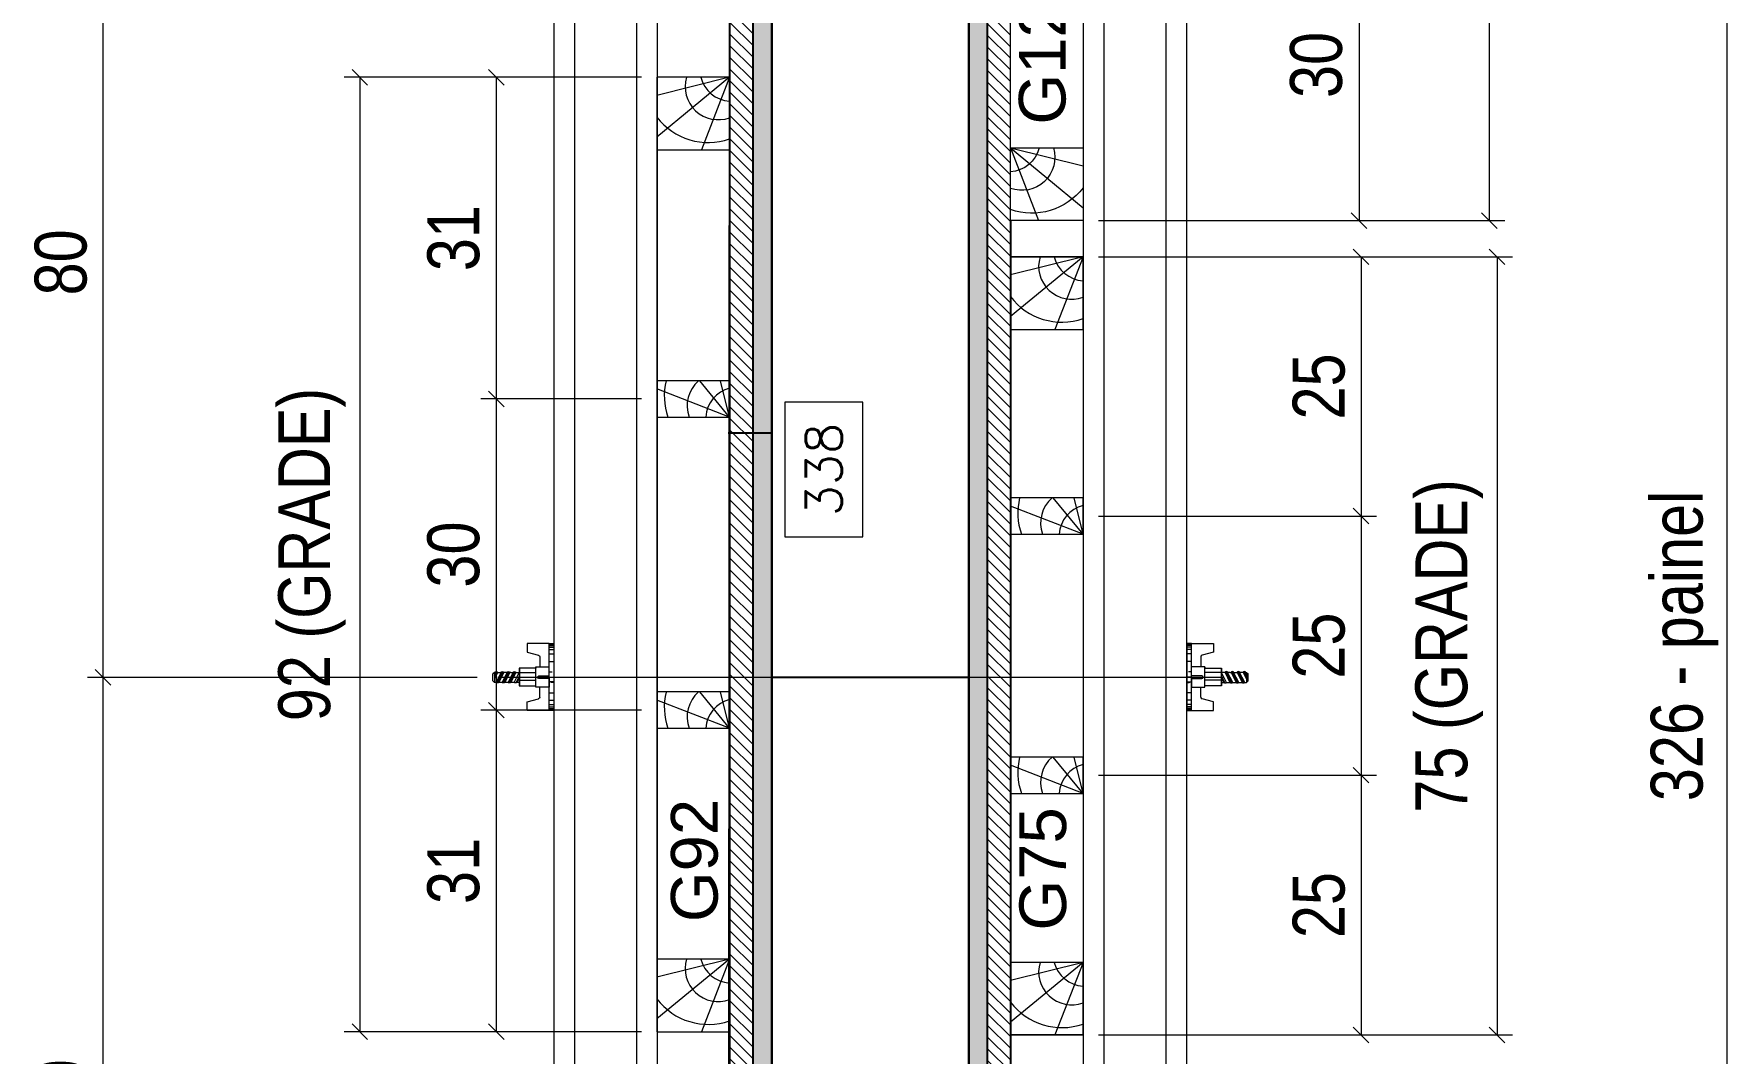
# Model space of a CAD drawing. Extents: x 2949 to 9203, y -16089 to 12527.
# Drawn here: x 3099.9 to 3350.8, y 9717.3 to 9868.4 of the extents above; entities that cross this region are included whole.
import ezdxf
from ezdxf.enums import TextEntityAlignment as Align

# ---------------------------------------------------------------- set-up
doc = ezdxf.new("R2010")
doc.units = 0
for name, color, linetype, lineweight in [('CONCRETO', 251, 'Continuous', 25), ('Hachura', 251, 'Continuous', 9), ('Madeira', 126, 'Continuous', 18), ('Perfil Metálico', 224, 'Continuous', 18), ('Sarr 2.2x7', 40, 'Continuous', 9), ('Texto Seção', 7, 'Continuous', 15)]:
    doc.layers.add(name, color=color, linetype=linetype, lineweight=lineweight)
for name, color, linetype in [('COTA', 241, 'Continuous'), ('Painéis', 200, 'Continuous'), ('TEXTO_GERAL', 7, 'Continuous')]:
    doc.layers.add(name, color=color, linetype=linetype)
doc.styles.add('COTA TECNICA 2X', font='techl___.ttf', dxfattribs={"height": 10})
doc.styles.add('ROMANS', font='romans.shx')
doc.styles.add('SANSSERIF', font='sas_____.pfb')
doc.dimstyles.new('Cota Seção interna', dxfattribs={"dimtxt": 7, "dimasz": 6, "dimexe": 0.18, "dimexo": 2, "dimgap": -4, "dimtad": 3, "dimdec": 1, "dimlfac": 0.5, "dimzin": 12, "dimdsep": 46, "dimtxsty": 'ROMANS', "dimblk": 'ARCHTICK', "dimcen": 0.09, "dimse1": 1, "dimse2": 1, "dimsd1": 1, "dimsd2": 1, "dimclrd": 180, "dimclre": 5, "dimclrt": 1, "dimadec": 0, "dimazin": 3, "dimtfac": 1, "dimtdec": 1, "dimtofl": 0, "dimtmove": 0, "dimatfit": 3, "dimldrblk": 'ARCHTICK', "dimfxl": 1, "dimtolj": 1, "dimtzin": 0, "dimarcsym": 0})
doc.dimstyles.new('SECAO PILAR', dxfattribs={"dimtxt": 10, "dimasz": 3, "dimexe": 3, "dimexo": 3, "dimgap": 3, "dimtad": 1, "dimdec": 1, "dimlfac": 0.5, "dimzin": 12, "dimdsep": 46, "dimtxsty": 'COTA TECNICA 2X', "dimblk1": 'OBLIQUE', "dimblk2": 'OBLIQUE', "dimsah": 1, "dimcen": 0.9, "dimclrd": 256, "dimclre": 256, "dimclrt": 256, "dimadec": 1, "dimazin": 3, "dimtfac": 1, "dimtdec": 1, "dimtmove": 0, "dimatfit": 3, "dimfxl": 1, "dimtolj": 1, "dimtzin": 12, "dimarcsym": 0})
pattern_1 = [(315, (151466.5795, 22165.8904), (1.12253202, 1.12253202), [])]

# ---------------------------------------------------------------- blocks, each defined once
blk = doc.blocks.new('*D10')
at = {"layer": 'COTA', "color": 180, "lineweight": -2, "transparency": 16777216}
for p, q in [((128580.3, 31195.84), (128565.3, 31195.84)), ((128565.3, 31195.84), (128565.3, 31169.84)), ((128580.3, 31169.84), (128580.3, 31195.84)), ((128565.3, 31169.84), (128580.3, 31169.84))]:
    blk.add_line(p, q, dxfattribs=at)
at = {"layer": 'Defpoints', "color": 0, "transparency": 16777216}
for p in [(128562.77, 31520.84), (128584.3, 31520.84), (128562.77, 30844.84)]:
    blk.add_point(p, dxfattribs=at)
at = {"layer": 'COTA', "color": 1, "transparency": 16777216, "insert": (128572.8, 31182.84), "char_height": 7, "attachment_point": 5, "rotation": 90, "style": 'ROMANS'}
blk.add_mtext('\\A1;338', dxfattribs=at)
blk = doc.blocks.new('_ArchTick')
at = {"color": 0, "linetype": 'ByBlock', "const_width": 0.15}
blk.add_lwpolyline([(-0.5, -0.5), (0.5, 0.5)], dxfattribs=at)
blk = doc.blocks.new('PONTALETE')
at = {"layer": 'Madeira'}
for q in [(2.71, 7), (7, 5.76), (7, 1.74)]:
    blk.add_line((0, 0), q, dxfattribs=at)
blk.add_lwpolyline([(0, 0), (7, 0), (7, 7), (0, 7)], close=True, dxfattribs=at)
for centre, radius, start, end in [((2.04, 0.06), 6.23, 37.2818, 109.0913), ((1.09, 0.9), 3.19, 343.603, 109.9847), ((-0.21, -0.78), 3.09, 14.6322, 86.0383)]:
    blk.add_arc(centre, radius, start, end, dxfattribs=at)
blk = doc.blocks.new('MEIO PONTALETE')
at = {"layer": 'Madeira'}
for q in [(2.71, 7), (3.5, 2.88), (3.5, 0.87)]:
    blk.add_line((0, 0), q, dxfattribs=at)
blk.add_lwpolyline([(0, 0), (3.5, 0), (3.5, 7), (0, 7)], close=True, dxfattribs=at)
for centre, radius, start, end in [((2.04, 0.06), 6.23, 76.4499, 109.0913), ((1.09, 0.9), 3.19, 40.9063, 109.9847), ((-0.21, -0.78), 3.09, 14.6322, 86.0383)]:
    blk.add_arc(centre, radius, start, end, dxfattribs=at)
blk = doc.blocks.new('_Oblique')
at = {"color": 0, "linetype": 'ByBlock', "lineweight": -2}
blk.add_line((-0.5, -0.5), (0.5, 0.5), dxfattribs=at)
blk = doc.blocks.new('*D16')
at = {"layer": 'COTA', "lineweight": -2, "transparency": 16777216}
for p, q in [((128625.77, 31223.84), (128679.36, 31223.84)), ((128676.36, 31223.84), (128676.36, 31173.88)), ((128625.77, 31173.88), (128679.36, 31173.88))]:
    blk.add_line(p, q, dxfattribs=at)
at = {"layer": 'Defpoints', "color": 0, "transparency": 16777216}
for p in [(128622.77, 31223.84), (128622.77, 31173.88), (128676.36, 31173.88)]:
    blk.add_point(p, dxfattribs=at)
at = {"layer": 'COTA', "lineweight": -2, "transparency": 16777216, "xscale": 3, "yscale": 3, "zscale": 3}
for p, rotation in [((128676.36, 31223.84), 90), ((128676.36, 31173.88), 270)]:
    blk.add_blockref('_Oblique', p, dxfattribs=dict(at, rotation=rotation))
at = {"layer": 'COTA', "transparency": 16777216, "insert": (128668.25, 31198.86), "char_height": 10, "attachment_point": 5, "rotation": 90, "style": 'COTA TECNICA 2X'}
blk.add_mtext('\\A1;25', dxfattribs=at)
blk = doc.blocks.new('*D17')
at = {"layer": 'COTA', "lineweight": -2, "transparency": 16777216}
for p, q in [((128625.77, 31173.88), (128679.36, 31173.88)), ((128676.36, 31173.88), (128676.36, 31123.92)), ((128625.77, 31123.92), (128679.36, 31123.92))]:
    blk.add_line(p, q, dxfattribs=at)
at = {"layer": 'Defpoints', "color": 0, "transparency": 16777216}
for p in [(128622.77, 31173.88), (128622.77, 31123.92), (128676.36, 31123.92)]:
    blk.add_point(p, dxfattribs=at)
at = {"layer": 'COTA', "lineweight": -2, "transparency": 16777216, "xscale": 3, "yscale": 3, "zscale": 3}
for p, rotation in [((128676.36, 31173.88), 90), ((128676.36, 31123.92), 270)]:
    blk.add_blockref('_Oblique', p, dxfattribs=dict(at, rotation=rotation))
at = {"layer": 'COTA', "transparency": 16777216, "insert": (128668.25, 31148.9), "char_height": 10, "attachment_point": 5, "rotation": 90, "style": 'COTA TECNICA 2X'}
blk.add_mtext('\\A1;25', dxfattribs=at)
blk = doc.blocks.new('*D18')
at = {"layer": 'COTA', "lineweight": -2, "transparency": 16777216}
for p, q in [((128625.77, 31123.92), (128679.36, 31123.92)), ((128676.36, 31123.92), (128676.36, 31073.84)), ((128625.77, 31073.84), (128679.36, 31073.84))]:
    blk.add_line(p, q, dxfattribs=at)
at = {"layer": 'Defpoints', "color": 0, "transparency": 16777216}
for p in [(128622.77, 31123.92), (128622.77, 31073.84), (128676.36, 31073.84)]:
    blk.add_point(p, dxfattribs=at)
at = {"layer": 'COTA', "lineweight": -2, "transparency": 16777216, "xscale": 3, "yscale": 3, "zscale": 3}
for p, rotation in [((128676.36, 31123.92), 90), ((128676.36, 31073.84), 270)]:
    blk.add_blockref('_Oblique', p, dxfattribs=dict(at, rotation=rotation))
at = {"layer": 'COTA', "transparency": 16777216, "insert": (128668.25, 31098.88), "char_height": 10, "attachment_point": 5, "rotation": 90, "style": 'COTA TECNICA 2X'}
blk.add_mtext('\\A1;25', dxfattribs=at)
blk = doc.blocks.new('*D19')
at = {"layer": 'COTA', "lineweight": -2, "transparency": 16777216}
for p, q in [((128625.77, 31223.84), (128705.56, 31223.84)), ((128702.56, 31223.84), (128702.56, 31073.84)), ((128625.77, 31073.84), (128705.56, 31073.84))]:
    blk.add_line(p, q, dxfattribs=at)
at = {"layer": 'Defpoints', "color": 0, "transparency": 16777216}
for p in [(128622.77, 31223.84), (128622.77, 31073.84), (128702.56, 31073.84)]:
    blk.add_point(p, dxfattribs=at)
at = {"layer": 'COTA', "lineweight": -2, "transparency": 16777216, "xscale": 3, "yscale": 3, "zscale": 3}
for p, rotation in [((128702.56, 31223.84), 90), ((128702.56, 31073.84), 270)]:
    blk.add_blockref('_Oblique', p, dxfattribs=dict(at, rotation=rotation))
at = {"layer": 'COTA', "transparency": 16777216, "insert": (128693.33, 31148.84), "char_height": 10, "attachment_point": 5, "rotation": 90, "style": 'COTA TECNICA 2X'}
blk.add_mtext('\\A1;75 (GRADE)', dxfattribs=at)
blk = doc.blocks.new('*D27')
at = {"layer": 'COTA', "linetype": 'ByBlock', "lineweight": -2, "transparency": 16777216}
for p, q in [((128625.77, 31290.84), (128678.96, 31290.84)), ((128675.96, 31290.84), (128675.96, 31230.84)), ((128625.77, 31230.84), (128678.96, 31230.84))]:
    blk.add_line(p, q, dxfattribs=at)
at = {"layer": 'Defpoints', "color": 0, "linetype": 'ByBlock', "transparency": 16777216}
for p in [(128622.77, 31290.84), (128622.77, 31230.84), (128675.96, 31230.84)]:
    blk.add_point(p, dxfattribs=at)
at = {"layer": 'COTA', "linetype": 'ByBlock', "lineweight": -2, "transparency": 16777216, "xscale": 3, "yscale": 3, "zscale": 3}
for p, rotation in [((128675.96, 31290.84), 90), ((128675.96, 31230.84), 270)]:
    blk.add_blockref('_Oblique', p, dxfattribs=dict(at, rotation=rotation))
at = {"layer": 'COTA', "linetype": 'ByBlock', "transparency": 16777216, "insert": (128667.74, 31260.84), "char_height": 10, "attachment_point": 5, "rotation": 90, "style": 'COTA TECNICA 2X'}
blk.add_mtext('\\A1;30', dxfattribs=at)
blk = doc.blocks.new('*D28')
at = {"layer": 'COTA', "lineweight": -2, "transparency": 16777216}
for p, q in [((128625.77, 31474.84), (128704.06, 31474.84)), ((128701.06, 31474.84), (128701.06, 31230.84)), ((128625.77, 31230.84), (128704.06, 31230.84))]:
    blk.add_line(p, q, dxfattribs=at)
at = {"layer": 'Defpoints', "color": 0, "transparency": 16777216}
for p in [(128622.77, 31474.84), (128622.77, 31230.84), (128701.06, 31230.84)]:
    blk.add_point(p, dxfattribs=at)
at = {"layer": 'COTA', "lineweight": -2, "transparency": 16777216, "xscale": 3, "yscale": 3, "zscale": 3}
for p, rotation in [((128701.06, 31474.84), 90), ((128701.06, 31230.84), 270)]:
    blk.add_blockref('_Oblique', p, dxfattribs=dict(at, rotation=rotation))
at = {"layer": 'COTA', "transparency": 16777216, "insert": (128691.83, 31352.84), "char_height": 10, "attachment_point": 5, "rotation": 90, "style": 'COTA TECNICA 2X'}
blk.add_mtext('\\A1;122 (GRADE)', dxfattribs=at)
blk = doc.blocks.new('*D94')
at = {"layer": 'COTA', "linetype": 'ByBlock', "lineweight": -2, "transparency": 16777216}
for p, q in [((128537.63, 31258.46), (128506.66, 31258.46)), ((128509.66, 31258.46), (128509.66, 31196.46)), ((128537.63, 31196.46), (128506.66, 31196.46))]:
    blk.add_line(p, q, dxfattribs=at)
at = {"layer": 'Defpoints', "color": 0, "linetype": 'ByBlock', "transparency": 16777216}
for p in [(128540.63, 31258.46), (128509.66, 31196.46), (128540.63, 31196.46)]:
    blk.add_point(p, dxfattribs=at)
at = {"layer": 'COTA', "linetype": 'ByBlock', "lineweight": -2, "transparency": 16777216, "xscale": 3, "yscale": 3, "zscale": 3}
for p, rotation in [((128509.66, 31258.46), 90), ((128509.66, 31196.46), 270)]:
    blk.add_blockref('_Oblique', p, dxfattribs=dict(at, rotation=rotation))
at = {"layer": 'COTA', "linetype": 'ByBlock', "transparency": 16777216, "insert": (128501.44, 31227.46), "char_height": 10, "attachment_point": 5, "rotation": 90, "style": 'COTA TECNICA 2X'}
blk.add_mtext('\\A1;31', dxfattribs=at)
blk = doc.blocks.new('*D40')
at = {"layer": 'COTA', "linetype": 'ByBlock', "lineweight": -2, "transparency": 16777216}
for p, q in [((128537.63, 31196.46), (128506.66, 31196.46)), ((128509.66, 31196.46), (128509.66, 31136.46)), ((128537.63, 31136.46), (128506.66, 31136.46))]:
    blk.add_line(p, q, dxfattribs=at)
at = {"layer": 'Defpoints', "color": 0, "linetype": 'ByBlock', "transparency": 16777216}
for p in [(128540.63, 31196.46), (128509.66, 31136.46), (128540.63, 31136.46)]:
    blk.add_point(p, dxfattribs=at)
at = {"layer": 'COTA', "linetype": 'ByBlock', "lineweight": -2, "transparency": 16777216, "xscale": 3, "yscale": 3, "zscale": 3}
for p, rotation in [((128509.66, 31196.46), 90), ((128509.66, 31136.46), 270)]:
    blk.add_blockref('_Oblique', p, dxfattribs=dict(at, rotation=rotation))
at = {"layer": 'COTA', "linetype": 'ByBlock', "transparency": 16777216, "insert": (128501.44, 31166.46), "char_height": 10, "attachment_point": 5, "rotation": 90, "style": 'COTA TECNICA 2X'}
blk.add_mtext('\\A1;30', dxfattribs=at)
blk = doc.blocks.new('*D96')
at = {"layer": 'COTA', "linetype": 'ByBlock', "lineweight": -2, "transparency": 16777216}
for p, q in [((128537.63, 31136.46), (128506.66, 31136.46)), ((128509.66, 31136.46), (128509.66, 31074.46)), ((128537.63, 31074.46), (128506.66, 31074.46))]:
    blk.add_line(p, q, dxfattribs=at)
at = {"layer": 'Defpoints', "color": 0, "linetype": 'ByBlock', "transparency": 16777216}
for p in [(128540.63, 31136.46), (128509.66, 31074.46), (128540.63, 31074.46)]:
    blk.add_point(p, dxfattribs=at)
at = {"layer": 'COTA', "linetype": 'ByBlock', "lineweight": -2, "transparency": 16777216, "xscale": 3, "yscale": 3, "zscale": 3}
for p, rotation in [((128509.66, 31136.46), 90), ((128509.66, 31074.46), 270)]:
    blk.add_blockref('_Oblique', p, dxfattribs=dict(at, rotation=rotation))
at = {"layer": 'COTA', "linetype": 'ByBlock', "transparency": 16777216, "insert": (128501.44, 31105.46), "char_height": 10, "attachment_point": 5, "rotation": 90, "style": 'COTA TECNICA 2X'}
blk.add_mtext('\\A1;31', dxfattribs=at)
blk = doc.blocks.new('*D95')
at = {"layer": 'COTA', "lineweight": -2, "transparency": 16777216}
for p, q in [((128537.63, 31258.46), (128480.37, 31258.46)), ((128483.37, 31258.46), (128483.37, 31074.46)), ((128537.63, 31074.46), (128480.37, 31074.46))]:
    blk.add_line(p, q, dxfattribs=at)
at = {"layer": 'Defpoints', "color": 0, "transparency": 16777216}
for p in [(128540.63, 31258.46), (128483.37, 31074.46), (128540.63, 31074.46)]:
    blk.add_point(p, dxfattribs=at)
at = {"layer": 'COTA', "lineweight": -2, "transparency": 16777216, "xscale": 3, "yscale": 3, "zscale": 3}
for p, rotation in [((128483.37, 31258.46), 90), ((128483.37, 31074.46), 270)]:
    blk.add_blockref('_Oblique', p, dxfattribs=dict(at, rotation=rotation))
at = {"layer": 'COTA', "transparency": 16777216, "insert": (128474.14, 31166.46), "char_height": 10, "attachment_point": 5, "rotation": 90, "style": 'COTA TECNICA 2X'}
blk.add_mtext('\\A1;92 (GRADE)', dxfattribs=at)
blk = doc.blocks.new('C')
at = {"layer": 'Hachura', "color": 0}
for p, q in [((0, 3.22), (0, -3.22)), ((0.45, 3.22), (0, 3.22)), ((0.46, 3.16), (0, 3.16)), ((0.46, 3.05), (0, 3.05)), ((0.46, 2.88), (0, 2.88)), ((0, 2.75), (0, -1.16)), ((0.46, 2.65), (0, 2.65)), ((0.46, 2.23), (0, 2.23)), ((0.45, -3.23), (0.45, 3.22)), ((0.45, 3.22), (2.58, 3.22)), ((1.35, 1.94), (1.35, 0.96)), ((2.58, 2.39), (1.47, 2.09)), ((2.58, 3.22), (2.58, 2.39)), ((0.46, 1.51), (0, 1.51)), ((0.39, 0.49), (0.17, 0.49)), ((1.74, 0.97), (0.45, 0.97)), ((1.45, 0.1), (0.45, 0.1)), ((1.74, -0.97), (1.74, 0.97)), ((1.74, 0.97), (1.74, 0.84)), ((1.74, 0.97), (1.74, 0.84)), ((1.74, 0.84), (3.35, 0.84)), ((3.35, 0.45), (1.74, 0.45)), ((3.32, 0.84), (3.32, -0.84)), ((3.35, 0.84), (3.35, -0.84)), ((3.68, 0.45), (3.35, 0.45)), ((3.84, -0.52), (3.35, 0.45)), ((3.35, 0.06), (3.67, -0.57)), ((3.68, 0.45), (4.16, -0.52)), ((3.72, 0.5), (4.25, -0.57)), ((4.37, -0.55), (3.83, 0.53)), ((4.15, 0.45), (3.93, 0.45)), ((4.42, -0.52), (3.93, 0.45)), ((4.15, 0.45), (4.26, 0.45)), ((4.26, 0.45), (4.74, -0.52)), ((4.3, 0.5), (4.83, -0.57)), ((4.95, -0.55), (4.41, 0.53)), ((4.51, 0.45), (4.84, 0.45)), ((5, -0.52), (4.51, 0.45)), ((4.84, 0.45), (5.32, -0.52)), ((4.88, 0.5), (5.41, -0.57)), ((5.53, -0.55), (4.99, 0.53)), ((5.58, -0.52), (5.09, 0.45)), ((5.42, 0.45), (5.09, 0.45)), ((5.58, -0.52), (5.09, 0.45)), ((5.42, 0.45), (5.74, -0.19)), ((5.46, 0.5), (5.74, -0.07)), ((5.74, 0.19), (5.57, 0.53)), ((5.74, 0.32), (5.68, 0.45)), ((5.68, 0.45), (5.74, 0.45)), ((5.74, 0.45), (5.9, 0.29)), ((5.74, 0.45), (5.74, -0.52)), ((5.9, -0.36), (5.9, 0.29)), ((0.45, 0), (0, 0)), ((0.46, -1.52), (0, -1.52)), ((0.08, -0.48), (0.29, -0.48)), ((0.29, -0.48), (0.4, -0.48)), ((0.45, 0), (0.45, -0.97)), ((0.45, -0.16), (1.45, -0.16)), ((0.45, -0.65), (0.45, -0.32)), ((0.45, -3.23), (0.45, -0.65)), ((0.45, -0.97), (1.74, -0.97)), ((1.35, -1.94), (1.35, -0.97)), ((3.35, -0.32), (1.74, -0.32)), ((3.35, -0.84), (1.74, -0.84)), ((3.35, -0.07), (3.58, -0.52)), ((3.35, -0.52), (3.58, -0.52)), ((3.84, -0.52), (4.16, -0.52)), ((4.42, -0.52), (4.74, -0.52)), ((4.63, -0.52), (4.74, -0.52)), ((5, -0.52), (5.32, -0.52)), ((5.58, -0.52), (5.74, -0.52)), ((5.74, -0.52), (5.9, -0.36)), ((5.74, -0.52), (5.74, -0.52)), ((0.46, -2.23), (0, -2.23)), ((0.46, -2.65), (0, -2.65)), ((0.46, -2.88), (0, -2.88)), ((0.46, -3.05), (0, -3.05)), ((0.46, -3.16), (0, -3.16)), ((0, -3.22), (2.57, -3.22)), ((2.58, -2.39), (1.47, -2.1)), ((2.58, -3.23), (2.58, -2.39))]:
    blk.add_line(p, q, dxfattribs=at)
for centre, radius, start, end in [((1.52, 1.94), 0.161, 104.7436, 180), ((1.44, -0.03), 0.129, 272.695, 87.305), ((3.81, 0.39), 0.143, 25.5688, 154.4312), ((4.39, 0.39), 0.143, 25.5688, 154.4312), ((4.97, 0.39), 0.143, 25.5688, 154.4312), ((5.55, 0.39), 0.143, 25.5688, 154.4312), ((0.17, -0.37), 0.174, 221.744, 317.8592), ((3.71, -0.4), 0.174, 222.1408, 318.256), ((4.29, -0.4), 0.174, 222.1408, 318.256), ((4.87, -0.4), 0.174, 222.1408, 318.256), ((5.45, -0.4), 0.174, 222.1408, 318.256), ((5.61, -0.4), 0.174, 317.8592, 318.256), ((1.52, -1.94), 0.161, 180, 255.2564)]:
    blk.add_arc(centre, radius, start, end, dxfattribs=at)
blk = doc.blocks.new('*D45')
at = {"layer": 'COTA', "lineweight": -2, "transparency": 16777216}
for p, q in [((128505.97, 31142.78), (128430.87, 31142.78)), ((128433.87, 30982.78), (128433.87, 31142.78)), ((128505.97, 30982.78), (128430.87, 30982.78))]:
    blk.add_line(p, q, dxfattribs=at)
at = {"layer": 'Defpoints', "color": 0, "transparency": 16777216}
for p in [(128433.87, 31142.78), (128508.97, 31142.78), (128508.97, 30982.78)]:
    blk.add_point(p, dxfattribs=at)
at = {"layer": 'COTA', "lineweight": -2, "transparency": 16777216, "xscale": 3, "yscale": 3, "zscale": 3}
for p, rotation in [((128433.87, 31142.78), 90), ((128433.87, 30982.78), 270)]:
    blk.add_blockref('_Oblique', p, dxfattribs=dict(at, rotation=rotation))
at = {"layer": 'COTA', "transparency": 16777216, "insert": (128425.75, 31062.78), "char_height": 10, "attachment_point": 5, "rotation": 90, "style": 'COTA TECNICA 2X'}
blk.add_mtext('\\A1;80', dxfattribs=at)
blk = doc.blocks.new('*D46')
at = {"layer": 'COTA', "lineweight": -2, "transparency": 16777216}
for p, q in [((128505.97, 31302.78), (128430.87, 31302.78)), ((128433.87, 31142.78), (128433.87, 31302.78)), ((128505.97, 31142.78), (128430.87, 31142.78))]:
    blk.add_line(p, q, dxfattribs=at)
at = {"layer": 'Defpoints', "color": 0, "transparency": 16777216}
for p in [(128433.87, 31302.78), (128508.97, 31302.78), (128508.97, 31142.78)]:
    blk.add_point(p, dxfattribs=at)
at = {"layer": 'COTA', "lineweight": -2, "transparency": 16777216, "xscale": 3, "yscale": 3, "zscale": 3}
for p, rotation in [((128433.87, 31302.78), 90), ((128433.87, 31142.78), 270)]:
    blk.add_blockref('_Oblique', p, dxfattribs=dict(at, rotation=rotation))
at = {"layer": 'COTA', "transparency": 16777216, "insert": (128425.75, 31222.78), "char_height": 10, "attachment_point": 5, "rotation": 90, "style": 'COTA TECNICA 2X'}
blk.add_mtext('\\A1;80', dxfattribs=at)
blk = doc.blocks.new('*D49')
at = {"layer": 'COTA', "lineweight": -2, "transparency": 16777216}
for p, q in [((128611.77, 31474.84), (128749.92, 31474.84)), ((128746.92, 30822.84), (128746.92, 31474.84)), ((128611.77, 30822.84), (128749.92, 30822.84))]:
    blk.add_line(p, q, dxfattribs=at)
at = {"layer": 'Defpoints', "color": 0, "transparency": 16777216}
for p in [(128608.77, 31474.84), (128746.92, 31474.84), (128608.77, 30822.84)]:
    blk.add_point(p, dxfattribs=at)
at = {"layer": 'COTA', "lineweight": -2, "transparency": 16777216, "xscale": 3, "yscale": 3, "zscale": 3}
for p, rotation in [((128746.92, 31474.84), 90), ((128746.92, 30822.84), 270)]:
    blk.add_blockref('_Oblique', p, dxfattribs=dict(at, rotation=rotation))
at = {"layer": 'COTA', "transparency": 16777216, "insert": (128738.7, 31148.84), "char_height": 10, "attachment_point": 5, "rotation": 90, "style": 'COTA TECNICA 2X'}
blk.add_mtext('\\A1;326 - painel', dxfattribs=at)
blk = doc.blocks.new('secao')
at = {"layer": 'Hachura'}
h = blk.add_hatch(dxfattribs=at)
h.set_pattern_fill('ANSI31', color=256, scale=0.5, angle=270, style=0)
h.set_pattern_definition(pattern_1)
h.paths.add_polyline_path([(128559.17, 31520.84), (128554.77, 31520.84), (128554.77, 30822.84), (128559.17, 30822.84)])
h = blk.add_hatch(color=256, dxfattribs=at)
h.dxf.hatch_style = 1
h.paths.add_polyline_path([(128562.77, 31520.84), (128562.77, 30822.84), (128559.17, 30822.84), (128559.17, 31520.84)])
h = blk.add_hatch(color=256, dxfattribs=at)
h.dxf.hatch_style = 1
h.paths.add_polyline_path([(128600.77, 31474.84), (128600.77, 30822.84), (128604.37, 30822.84), (128604.37, 31474.84)])
h = blk.add_hatch(dxfattribs=at)
h.set_pattern_fill('ANSI31', color=256, scale=0.5, angle=270, style=0)
h.set_pattern_definition(pattern_1)
h.paths.add_polyline_path([(128604.37, 31474.84), (128608.77, 31474.84), (128608.77, 30822.84), (128604.37, 30822.84)])
at = {"layer": 'CONCRETO', "color": 2}
blk.add_lwpolyline([(128562.77, 30844.84), (128600.77, 30844.84), (128600.77, 31482.84), (128700.77, 31482.84), (128700.77, 31520.84), (128562.77, 31520.84)], close=True, dxfattribs=at)
at = {"layer": 'Hachura'}
blk.add_line((128509.97, 31142.85), (128649.77, 31142.84), dxfattribs=at)
at = {"layer": 'Madeira'}
for points in [[(128622.77, 31230.84), (128608.77, 31230.84), (128608.77, 31474.84), (128622.77, 31474.84)], [(128540.63, 31074.46), (128554.63, 31074.46), (128554.63, 31258.46), (128540.63, 31258.46)], [(128608.77, 31223.84), (128622.77, 31223.84), (128622.77, 31073.84), (128608.77, 31073.84)]]:
    blk.add_lwpolyline(points, close=True, dxfattribs=at)
at = {"layer": 'Painéis', "linetype": 'ByBlock'}
for p, q in [((128554.63, 31272.44), (128554.63, 31066.84)), ((128608.77, 31230.84), (128608.77, 31066.84)), ((128562.77, 31142.84), (128600.77, 31142.84))]:
    blk.add_line(p, q, dxfattribs=at)
at = {"layer": 'Painéis'}
blk.add_line((128562.77, 31189.84), (128554.37, 31189.84), dxfattribs=at)
for points in [[(128562.77, 31520.84), (128554.77, 31520.84), (128554.37, 30822.84), (128562.77, 30822.84)], [(128562.77, 31520.84), (128562.77, 30822.84), (128559.17, 30822.84), (128559.17, 31520.84)], [(128600.77, 31474.84), (128600.77, 30822.84), (128604.37, 30822.84), (128604.37, 31474.84)]]:
    blk.add_lwpolyline(points, close=True, dxfattribs=at)
at = {"layer": 'Perfil Metálico'}
for points in [[(128540.77, 31568.75), (128520.77, 31568.75), (128520.77, 30798.47), (128540.77, 30798.47)], [(128524.77, 30798.47), (128536.77, 30798.47), (128536.77, 31568.75), (128524.77, 31568.75)], [(128642.77, 31460.84), (128622.77, 31460.84), (128622.77, 30798.47), (128642.77, 30798.47)], [(128626.77, 30798.47), (128638.77, 30798.47), (128638.77, 31460.84), (128626.77, 31460.84)]]:
    blk.add_lwpolyline(points, close=True, dxfattribs=at)
at = {"layer": 'Sarr 2.2x7'}
blk.add_lwpolyline([(128604.37, 31474.84), (128604.37, 30822.84), (128608.77, 30822.84), (128608.77, 31474.84)], close=True, dxfattribs=at)
at = {"layer": 'Hachura', "linetype": 'Continuous', "yscale": 2, "zscale": 2}
for p, xscale in [((128520.77, 31142.85), -2), ((128642.77, 31142.85), 2)]:
    blk.add_blockref('C', p, dxfattribs=dict(at, xscale=xscale))
at = {"layer": 'Madeira'}
for name, p, xscale, yscale, zscale, rotation in [('PONTALETE', (128554.63, 31258.46), 2, 2, 2, 179.9999999999999), ('PONTALETE', (128608.77, 31244.84), -2, 2, 2, 180), ('PONTALETE', (128622.77, 31223.84), 2, 2, 2, 180), ('MEIO PONTALETE', (128554.63, 31192.96), 1.999999997962732, 1.999999997962732, 1.999999997962732, 90), ('MEIO PONTALETE', (128622.77, 31170.38), 1.999999997962732, 1.999999997962732, 1.999999997962732, 89.9999999999999), ('MEIO PONTALETE', (128554.63, 31132.96), 1.999999997962732, 1.999999997962732, 1.999999997962732, 90), ('MEIO PONTALETE', (128622.77, 31120.42), 1.999999997962732, 1.999999997962732, 1.999999997962732, 89.9999999999999), ('PONTALETE', (128554.63, 31088.46), 2, 2, 2, 179.9999999999999), ('PONTALETE', (128622.77, 31087.84), 2, 2, 2, 180)]:
    blk.add_blockref(name, p, dxfattribs=dict(at, xscale=xscale, yscale=yscale, zscale=zscale, rotation=rotation))
at = {"layer": 'Texto Seção', "color": 0, "linetype": 'Continuous', "style": 'SANSSERIF'}
blk.add_text('G75', height=9, rotation=90, dxfattribs=at).set_placement((128615, 31093.97), align=Align.MIDDLE_LEFT)
at = {"layer": 'TEXTO_GERAL', "color": 0, "linetype": 'Continuous', "style": 'SANSSERIF'}
for s, p in [('G122', (128614.89, 31249.34)), ('G92', (128547.84, 31095.6))]:
    blk.add_text(s, height=9, rotation=90, dxfattribs=at).set_placement(p, align=Align.MIDDLE_LEFT)
at = {"layer": 'COTA'}
dim = blk.add_linear_dim(base=(128584.3, 31520.84), p1=(128562.77, 30844.84), p2=(128562.77, 31520.84), angle=90, dimstyle='Cota Seção interna', dxfattribs=at)
dim.commit()
dim.dimension.update_dxf_attribs({"geometry": '*D10', "text_midpoint": (128584.3, 31182.84), "dimtype": 129})
for base, p1, p2, angle, text, picture, middle in [((128746.92, 31474.84), (128608.77, 30822.84), (128608.77, 31474.84), 90, '<> - painel', '*D49', (128738.7, 31148.84)), ((128701.06, 31230.84), (128622.77, 31474.84), (128622.77, 31230.84), 90, '<> (GRADE)', '*D28', (128691.83, 31352.84)), ((128483.37, 31074.46), (128540.63, 31258.46), (128540.63, 31074.46), 90, '<> (GRADE)', '*D95', (128474.14, 31166.46)), ((128702.56, 31073.84), (128622.77, 31223.84), (128622.77, 31073.84), 270, '<> (GRADE)', '*D19', (128693.33, 31148.84))]:
    dim = blk.add_linear_dim(base=base, p1=p1, p2=p2, angle=angle, text=text, dimstyle='SECAO PILAR', dxfattribs=at)
    dim.commit()
    dim.dimension.update_dxf_attribs({"geometry": picture, "text_midpoint": middle})
for base, p1, p2, angle, picture, middle in [((128433.87, 31302.78), (128508.97, 31142.78), (128508.97, 31302.78), 90, '*D46', (128425.75, 31222.78)), ((128676.36, 31173.88), (128622.77, 31223.84), (128622.77, 31173.88), 270, '*D16', (128668.25, 31198.86)), ((128676.36, 31123.92), (128622.77, 31173.88), (128622.77, 31123.92), 270, '*D17', (128668.25, 31148.9)), ((128433.87, 31142.78), (128508.97, 30982.78), (128508.97, 31142.78), 90, '*D45', (128425.75, 31062.78)), ((128676.36, 31073.84), (128622.77, 31123.92), (128622.77, 31073.84), 270, '*D18', (128668.25, 31098.88))]:
    dim = blk.add_linear_dim(base=base, p1=p1, p2=p2, angle=angle, dimstyle='SECAO PILAR', dxfattribs=at)
    dim.commit()
    dim.dimension.update_dxf_attribs({"geometry": picture, "text_midpoint": middle})
at = {"layer": 'COTA', "linetype": 'ByBlock'}
for base, p1, p2, picture, middle in [((128675.96, 31230.84), (128622.77, 31290.84), (128622.77, 31230.84), '*D27', (128667.74, 31260.84)), ((128509.66, 31196.46), (128540.63, 31258.46), (128540.63, 31196.46), '*D94', (128501.44, 31227.46)), ((128509.66, 31136.46), (128540.63, 31196.46), (128540.63, 31136.46), '*D40', (128501.44, 31166.46)), ((128509.66, 31074.46), (128540.63, 31136.46), (128540.63, 31074.46), '*D96', (128501.44, 31105.46))]:
    dim = blk.add_linear_dim(base=base, p1=p1, p2=p2, angle=90, dimstyle='SECAO PILAR', override={"dimtmove": 1}, dxfattribs=at)
    dim.commit()
    dim.dimension.update_dxf_attribs({"geometry": picture, "text_midpoint": middle})

msp = doc.modelspace()

# ---------------------------------------------------------------- block references
at = {"layer": 'Madeira', "linetype": 'ByBlock', "xscale": 0.7685496057025236, "yscale": 0.7685496057025236, "zscale": 0.7685496057025236}
msp.add_blockref('secao', (-95597.64, -14161.75), dxfattribs=at)

doc.saveas('drawing.dxf')
